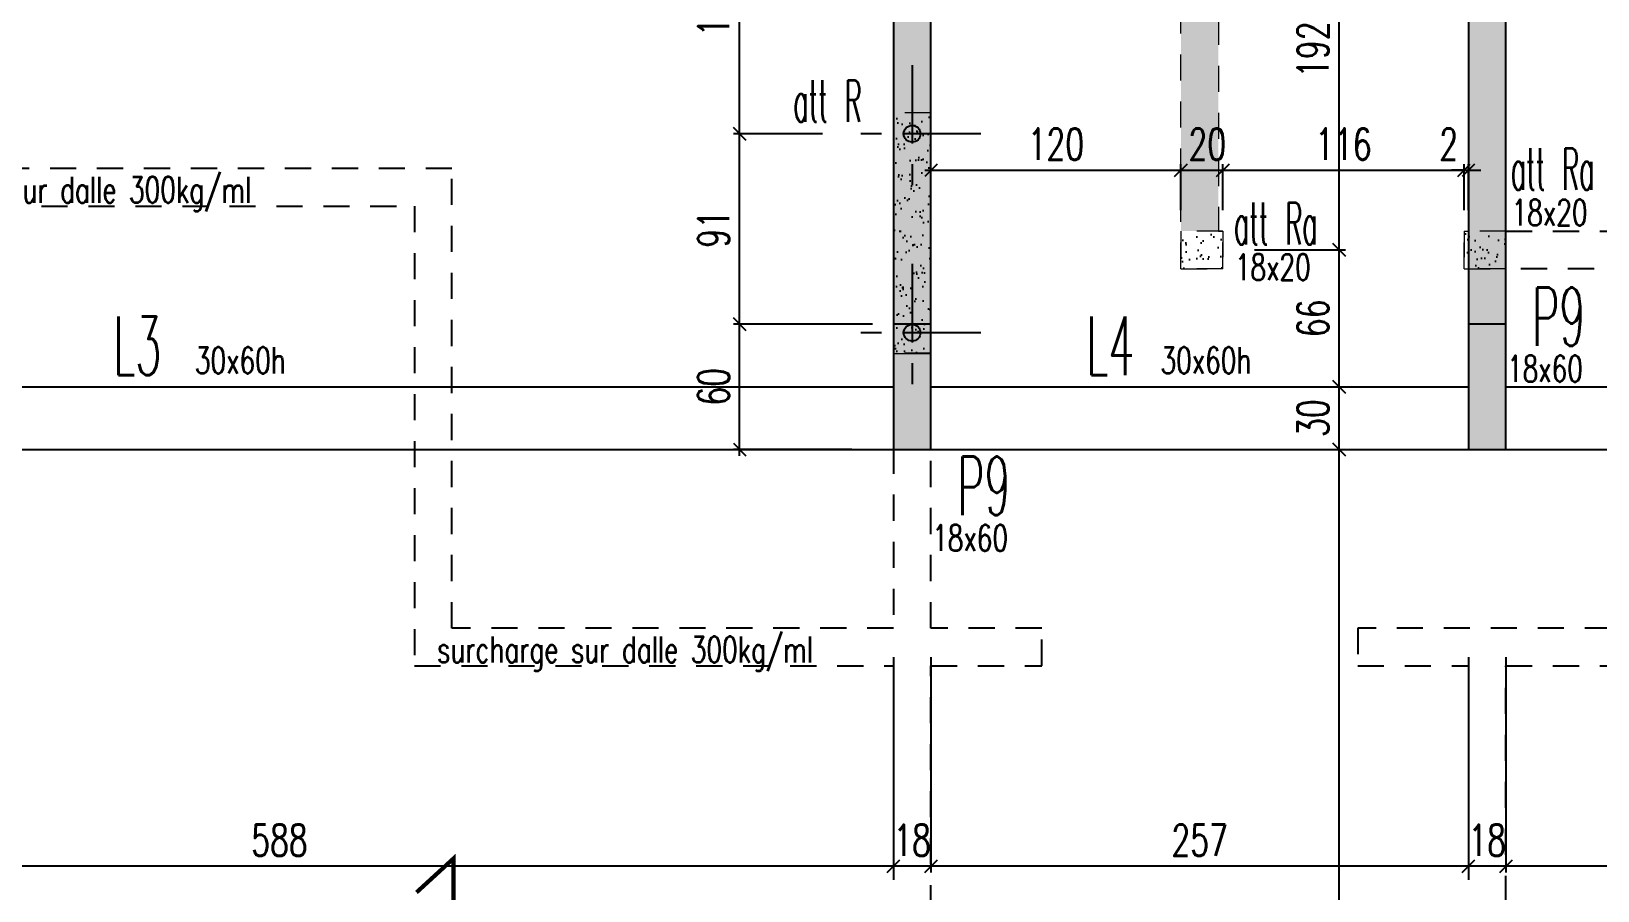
# Model space of a CAD drawing. Extents: x 308 to 437, y -199 to -146.
# Drawn here: x 354.99 to 362.49, y -170.46 to -166.35 of the extents above; entities that cross this region are included whole.
import ezdxf

# ---------------------------------------------------------------- set-up
doc = ezdxf.new("R2010")
doc.units = 0
doc.header["$LTSCALE"] = 0.5
doc.header["$MEASUREMENT"] = 0
for name, pattern in [('AXES2', [1.125, 0.75, -0.125, 0.125, -0.125]), ('CACHE', [0.375, 0.25, -0.125]), ('DISCONTINU2', [0.375, 0.25, -0.125])]:
    doc.linetypes.add(name, pattern=pattern)
doc.layers.get('DEFPOINTS').update_dxf_attribs({"linetype": 'CONTINUOUS'})
for name, color, linetype in [('AXES', 6, 'AXES2'), ('COTATION', 7, 'CONTINUOUS'), ('MURS', 3, 'CONTINUOUS'), ('PLANCHER', 7, 'CONTINUOUS'), ('POCHAGE', 254, 'CONTINUOUS'), ('POTEAUX', 1, 'CONTINUOUS'), ('POUTRES', 2, 'CONTINUOUS'), ('RAID', 1, 'CONTINUOUS'), ('RDC', 7, 'DISCONTINU2'), ('REPERAGE', 4, 'CONTINUOUS'), ('REPERE-POT', 4, 'CONTINUOUS'), ('REPERE-POUT', 4, 'CONTINUOUS'), ('REPERE-RAID', 4, 'CONTINUOUS'), ('TPFI cloisonsSAAD', 4, 'CONTINUOUS')]:
    doc.layers.add(name, color=color, linetype=linetype)
doc.styles.add('ROMANS8', font='romans.shx', dxfattribs={"width": 0.7})
doc.styles.get("Standard").update_dxf_attribs({"font": 'txt.shx'})
doc.dimstyles.new('COT50 cm', dxfattribs={"dimtxt": 0.15, "dimasz": 0.06, "dimexe": 0.03, "dimexo": 0.1, "dimgap": 0.05, "dimtad": 1, "dimdec": 0, "dimlfac": 100, "dimzin": 0, "dimdsep": 46, "dimtxsty": 'ROMANS8', "dimblk1": 'OBLIQUE', "dimblk2": 'OBLIQUE', "dimsah": 1, "dimcen": 0.03, "dimdle": 0.03, "dimclrt": 1, "dimadec": 0, "dimazin": 0, "dimtfac": 1, "dimtdec": 0, "dimtmove": 0, "dimatfit": 3, "dimfxl": 0, "dimtolj": 1, "dimtzin": 0, "dimlwd": -1, "dimlwe": -1, "dimarcsym": 0})
pattern_1 = [(37.5, (-167.69736, -4e-07), (-0.004409535, 0.134877664), [0, -0.1064, 0, -0.119, 0, -0.11375]), (7.5, (-167.69736, -4e-07), (0.12388437, 0.197550225), [0, -0.0574, 0, -0.0959, 0, -0.03675]), (327.5, (-167.78346, -4e-07), (0.21798993, 0.000396134), [0, -0.035, 0, -0.126, 0, -0.1645]), (317.5, (-167.78346, -4e-07), (0.21042886, 0.06143729), [0, -0.0175, 0, -0.0826, 0, -0.0945])]
pattern_2 = [(37.5, (-513.79323, 160.44126), (-0.004409535, 0.134877664), [0, -0.1064, 0, -0.119, 0, -0.11375]), (7.5, (-513.79323, 160.44126), (0.12388437, 0.197550225), [0, -0.0574, 0, -0.0959, 0, -0.03675]), (327.5, (-513.87933, 160.44126), (0.21798993, 0.000396134), [0, -0.035, 0, -0.126, 0, -0.1645]), (317.5, (-513.87933, 160.44126), (0.21042886, 0.06143729), [0, -0.0175, 0, -0.0826, 0, -0.0945])]

# ---------------------------------------------------------------- blocks, each defined once
blk = doc.blocks.new('_Oblique')
at = {"layer": 'COTATION', "color": 0, "lineweight": -2}
blk.add_line((-0.5, -0.5), (0.5, 0.5), dxfattribs=at)
blk = doc.blocks.new('*D1054')
at = {"layer": 'COTATION', "color": 0, "transparency": 16777216}
for p, q in [((358.3798, -168.3813), (358.3798, -167.7214)), ((359.0158, -167.7514), (358.3498, -167.7514)), ((358.9173, -168.3513), (358.3498, -168.3513))]:
    blk.add_line(p, q, dxfattribs=at)
at = {"layer": 'DEFPOINTS', "color": 0, "transparency": 16777216}
for p in [(358.3798, -167.7514), (359.1158, -167.7514), (359.0173, -168.3513)]:
    blk.add_point(p, dxfattribs=at)
at = {"layer": 'COTATION', "color": 0, "transparency": 16777216, "xscale": 0.06, "yscale": 0.06, "zscale": 0.06}
for p, rotation in [((358.3798, -167.7514), 90), ((358.3798, -168.3513), 270)]:
    blk.add_blockref('_Oblique', p, dxfattribs=dict(at, rotation=rotation))
at = {"layer": 'COTATION', "color": 1, "transparency": 16777216, "insert": (358.2548, -168.0513), "char_height": 0.15, "attachment_point": 5, "rotation": 90, "style": 'ROMANS8'}
blk.add_mtext('\\A1;60', dxfattribs=at)
blk = doc.blocks.new('*D1055')
at = {"layer": 'COTATION', "color": 0, "transparency": 16777216}
for p, q in [((358.3798, -167.7814), (358.3798, -166.8105)), ((358.7767, -166.8405), (358.3498, -166.8405)), ((359.0158, -167.7514), (358.3498, -167.7514))]:
    blk.add_line(p, q, dxfattribs=at)
at = {"layer": 'DEFPOINTS', "color": 0, "transparency": 16777216}
for p in [(358.3798, -166.8405), (358.8767, -166.8405), (359.1158, -167.7514)]:
    blk.add_point(p, dxfattribs=at)
at = {"layer": 'COTATION', "color": 0, "transparency": 16777216, "xscale": 0.06, "yscale": 0.06, "zscale": 0.06}
for p, rotation in [((358.3798, -166.8405), 90), ((358.3798, -167.7514), 270)]:
    blk.add_blockref('_Oblique', p, dxfattribs=dict(at, rotation=rotation))
at = {"layer": 'COTATION', "color": 1, "transparency": 16777216, "insert": (358.2548, -167.2959), "char_height": 0.15, "attachment_point": 5, "rotation": 90, "style": 'ROMANS8'}
blk.add_mtext('\\A1;91', dxfattribs=at)
blk = doc.blocks.new('*D1056')
at = {"layer": 'COTATION', "color": 0, "transparency": 16777216}
for p, q in [((358.3798, -166.8705), (358.3798, -165.6105)), ((358.7767, -165.6405), (358.3498, -165.6405)), ((358.7767, -166.8405), (358.3498, -166.8405))]:
    blk.add_line(p, q, dxfattribs=at)
at = {"layer": 'DEFPOINTS', "color": 0, "transparency": 16777216}
for p in [(358.3798, -165.6405), (358.8767, -165.6405), (358.8767, -166.8405)]:
    blk.add_point(p, dxfattribs=at)
at = {"layer": 'COTATION', "color": 0, "transparency": 16777216, "xscale": 0.06, "yscale": 0.06, "zscale": 0.06}
for p, rotation in [((358.3798, -165.6405), 90), ((358.3798, -166.8405), 270)]:
    blk.add_blockref('_Oblique', p, dxfattribs=dict(at, rotation=rotation))
at = {"layer": 'COTATION', "color": 1, "transparency": 16777216, "insert": (358.2548, -166.2405), "char_height": 0.15, "attachment_point": 5, "rotation": 90, "style": 'ROMANS8'}
blk.add_mtext('\\A1;120', dxfattribs=at)
blk = doc.blocks.new('*D1063')
at = {"layer": 'COTATION', "color": 0, "transparency": 16777216}
for p, q in [((361.2505, -173.5163), (361.2505, -168.3213)), ((360.9882, -168.3513), (361.2805, -168.3513)), ((360.8078, -173.4863), (361.2805, -173.4863))]:
    blk.add_line(p, q, dxfattribs=at)
at = {"layer": 'DEFPOINTS', "color": 0, "transparency": 16777216}
for p in [(360.8882, -168.3513), (361.2505, -168.3513), (360.7078, -173.4863)]:
    blk.add_point(p, dxfattribs=at)
at = {"layer": 'COTATION', "color": 0, "transparency": 16777216, "xscale": 0.06, "yscale": 0.06, "zscale": 0.06}
for p, rotation in [((361.2505, -168.3513), 90), ((361.2505, -173.4863), 270)]:
    blk.add_blockref('_Oblique', p, dxfattribs=dict(at, rotation=rotation))
at = {"layer": 'COTATION', "color": 1, "transparency": 16777216, "insert": (361.1255, -170.9188), "char_height": 0.15, "attachment_point": 5, "rotation": 90, "style": 'ROMANS8'}
blk.add_mtext('\\A1;513', dxfattribs=at)
blk = doc.blocks.new('*D1064')
at = {"layer": 'COTATION', "color": 0, "transparency": 16777216}
for p, q in [((361.2505, -168.3813), (361.2505, -168.0213)), ((360.9882, -168.0513), (361.2805, -168.0513)), ((360.9882, -168.3513), (361.2805, -168.3513))]:
    blk.add_line(p, q, dxfattribs=at)
at = {"layer": 'DEFPOINTS', "color": 0, "transparency": 16777216}
for p in [(360.8882, -168.0513), (361.2505, -168.0513), (360.8882, -168.3513)]:
    blk.add_point(p, dxfattribs=at)
at = {"layer": 'COTATION', "color": 0, "transparency": 16777216, "xscale": 0.06, "yscale": 0.06, "zscale": 0.06}
for p, rotation in [((361.2505, -168.0513), 90), ((361.2505, -168.3513), 270)]:
    blk.add_blockref('_Oblique', p, dxfattribs=dict(at, rotation=rotation))
at = {"layer": 'COTATION', "color": 1, "transparency": 16777216, "insert": (361.1255, -168.2013), "char_height": 0.15, "attachment_point": 5, "rotation": 90, "style": 'ROMANS8'}
blk.add_mtext('\\A1;30', dxfattribs=at)
blk = doc.blocks.new('*D1065')
at = {"layer": 'COTATION', "color": 0, "transparency": 16777216}
for p, q in [((360.846, -167.3963), (361.2805, -167.3963)), ((361.2505, -168.0813), (361.2505, -167.3663)), ((360.9882, -168.0513), (361.2805, -168.0513))]:
    blk.add_line(p, q, dxfattribs=at)
at = {"layer": 'DEFPOINTS', "color": 0, "transparency": 16777216}
for p in [(360.746, -167.3963), (361.2505, -167.3963), (360.8882, -168.0513)]:
    blk.add_point(p, dxfattribs=at)
at = {"layer": 'COTATION', "color": 0, "transparency": 16777216, "xscale": 0.06, "yscale": 0.06, "zscale": 0.06}
for p, rotation in [((361.2505, -167.3963), 90), ((361.2505, -168.0513), 270)]:
    blk.add_blockref('_Oblique', p, dxfattribs=dict(at, rotation=rotation))
at = {"layer": 'COTATION', "color": 1, "transparency": 16777216, "insert": (361.1255, -167.7238), "char_height": 0.15, "attachment_point": 5, "rotation": 90, "style": 'ROMANS8'}
blk.add_mtext('\\A1;66', dxfattribs=at)
blk = doc.blocks.new('*D1066')
at = {"layer": 'COTATION', "color": 0, "transparency": 16777216}
for p, q in [((361.2505, -167.4263), (361.2505, -165.4505)), ((360.9757, -165.4805), (361.2805, -165.4805)), ((360.846, -167.3963), (361.2805, -167.3963))]:
    blk.add_line(p, q, dxfattribs=at)
at = {"layer": 'DEFPOINTS', "color": 0, "transparency": 16777216}
for p in [(360.8757, -165.4805), (361.2505, -165.4805), (360.746, -167.3963)]:
    blk.add_point(p, dxfattribs=at)
at = {"layer": 'COTATION', "color": 0, "transparency": 16777216, "xscale": 0.06, "yscale": 0.06, "zscale": 0.06}
for p, rotation in [((361.2505, -165.4805), 90), ((361.2505, -167.3963), 270)]:
    blk.add_blockref('_Oblique', p, dxfattribs=dict(at, rotation=rotation))
at = {"layer": 'COTATION', "color": 1, "transparency": 16777216, "insert": (361.1255, -166.4384), "char_height": 0.15, "attachment_point": 5, "rotation": 90, "style": 'ROMANS8'}
blk.add_mtext('\\A1;192', dxfattribs=at)
blk = doc.blocks.new('*D1357')
at = {"layer": 'COTATION', "color": 0, "transparency": 16777216}
for p, q in [((362.0496, -169.346), (362.0496, -170.376)), ((367.9522, -169.8896), (367.9522, -170.376)), ((367.9822, -170.346), (362.0196, -170.346))]:
    blk.add_line(p, q, dxfattribs=at)
at = {"layer": 'DEFPOINTS', "color": 0, "transparency": 16777216}
for p in [(362.0496, -168.3513), (367.9522, -169.7896), (362.0496, -170.346)]:
    blk.add_point(p, dxfattribs=at)
at = {"layer": 'COTATION', "color": 0, "transparency": 16777216, "xscale": 0.06, "yscale": 0.06, "zscale": 0.06, "rotation": 180}
blk.add_blockref('_Oblique', (362.0496, -170.346), dxfattribs=at)
at = {"layer": 'COTATION', "color": 0, "transparency": 16777216, "xscale": 0.06, "yscale": 0.06, "zscale": 0.06}
blk.add_blockref('_Oblique', (367.9522, -170.346), dxfattribs=at)
at = {"layer": 'COTATION', "color": 1, "transparency": 16777216, "insert": (365.0009, -170.221), "char_height": 0.15, "attachment_point": 5, "style": 'ROMANS8'}
blk.add_mtext('\\A1;590', dxfattribs=at)
blk = doc.blocks.new('*D1358')
at = {"layer": 'COTATION', "color": 0, "transparency": 16777216}
for p, q in [((361.8697, -169.346), (361.8697, -170.376)), ((362.0496, -169.346), (362.0496, -170.376)), ((362.0796, -170.346), (361.8397, -170.346))]:
    blk.add_line(p, q, dxfattribs=at)
at = {"layer": 'DEFPOINTS', "color": 0, "transparency": 16777216}
for p in [(361.8697, -168.3513), (362.0496, -168.3513), (361.8697, -170.346)]:
    blk.add_point(p, dxfattribs=at)
at = {"layer": 'COTATION', "color": 0, "transparency": 16777216, "xscale": 0.06, "yscale": 0.06, "zscale": 0.06, "rotation": 180}
blk.add_blockref('_Oblique', (361.8697, -170.346), dxfattribs=at)
at = {"layer": 'COTATION', "color": 0, "transparency": 16777216, "xscale": 0.06, "yscale": 0.06, "zscale": 0.06}
blk.add_blockref('_Oblique', (362.0496, -170.346), dxfattribs=at)
at = {"layer": 'COTATION', "color": 1, "transparency": 16777216, "insert": (361.9597, -170.221), "char_height": 0.15, "attachment_point": 5, "style": 'ROMANS8'}
blk.add_mtext('\\A1;18', dxfattribs=at)
blk = doc.blocks.new('*D1359')
at = {"layer": 'COTATION', "color": 0, "transparency": 16777216}
for p, q in [((359.2959, -169.346), (359.2959, -170.376)), ((361.8697, -169.346), (361.8697, -170.376)), ((361.8997, -170.346), (359.2659, -170.346))]:
    blk.add_line(p, q, dxfattribs=at)
at = {"layer": 'DEFPOINTS', "color": 0, "transparency": 16777216}
for p in [(359.2959, -168.3513), (361.8697, -168.3513), (359.2959, -170.346)]:
    blk.add_point(p, dxfattribs=at)
at = {"layer": 'COTATION', "color": 0, "transparency": 16777216, "xscale": 0.06, "yscale": 0.06, "zscale": 0.06, "rotation": 180}
blk.add_blockref('_Oblique', (359.2959, -170.346), dxfattribs=at)
at = {"layer": 'COTATION', "color": 0, "transparency": 16777216, "xscale": 0.06, "yscale": 0.06, "zscale": 0.06}
blk.add_blockref('_Oblique', (361.8697, -170.346), dxfattribs=at)
at = {"layer": 'COTATION', "color": 1, "transparency": 16777216, "insert": (360.5828, -170.221), "char_height": 0.15, "attachment_point": 5, "style": 'ROMANS8'}
blk.add_mtext('\\A1;257', dxfattribs=at)
blk = doc.blocks.new('*D1360')
at = {"layer": 'COTATION', "color": 0, "transparency": 16777216}
for p, q in [((359.1159, -169.346), (359.1159, -170.376)), ((359.2959, -169.346), (359.2959, -170.376)), ((359.3259, -170.346), (359.0859, -170.346))]:
    blk.add_line(p, q, dxfattribs=at)
at = {"layer": 'DEFPOINTS', "color": 0, "transparency": 16777216}
for p in [(359.1159, -168.3513), (359.2959, -168.3513), (359.1159, -170.346)]:
    blk.add_point(p, dxfattribs=at)
at = {"layer": 'COTATION', "color": 0, "transparency": 16777216, "xscale": 0.06, "yscale": 0.06, "zscale": 0.06, "rotation": 180}
blk.add_blockref('_Oblique', (359.1159, -170.346), dxfattribs=at)
at = {"layer": 'COTATION', "color": 0, "transparency": 16777216, "xscale": 0.06, "yscale": 0.06, "zscale": 0.06}
blk.add_blockref('_Oblique', (359.2959, -170.346), dxfattribs=at)
at = {"layer": 'COTATION', "color": 1, "transparency": 16777216, "insert": (359.2059, -170.221), "char_height": 0.15, "attachment_point": 5, "style": 'ROMANS8'}
blk.add_mtext('\\A1;18', dxfattribs=at)
blk = doc.blocks.new('*D1361')
at = {"layer": 'COTATION', "color": 0, "transparency": 16777216}
for p, q in [((353.236, -169.346), (353.236, -170.376)), ((359.1159, -169.346), (359.1159, -170.376)), ((359.1459, -170.346), (353.206, -170.346))]:
    blk.add_line(p, q, dxfattribs=at)
at = {"layer": 'DEFPOINTS', "color": 0, "transparency": 16777216}
for p in [(359.1159, -168.3513), (353.236, -168.9979), (353.236, -170.346)]:
    blk.add_point(p, dxfattribs=at)
at = {"layer": 'COTATION', "color": 0, "transparency": 16777216, "xscale": 0.06, "yscale": 0.06, "zscale": 0.06, "rotation": 180}
blk.add_blockref('_Oblique', (353.236, -170.346), dxfattribs=at)
at = {"layer": 'COTATION', "color": 0, "transparency": 16777216, "xscale": 0.06, "yscale": 0.06, "zscale": 0.06}
blk.add_blockref('_Oblique', (359.1159, -170.346), dxfattribs=at)
at = {"layer": 'COTATION', "color": 1, "transparency": 16777216, "insert": (356.1759, -170.221), "char_height": 0.15, "attachment_point": 5, "style": 'ROMANS8'}
blk.add_mtext('\\A1;588', dxfattribs=at)
blk = doc.blocks.new('*D1362')
at = {"layer": 'COTATION', "color": 0, "transparency": 16777216}
for p, q in [((359.2659, -167.0154), (360.5228, -167.0154)), ((359.2959, -167.0154), (359.2959, -166.9854)), ((360.4928, -167.2063), (360.4928, -166.9854))]:
    blk.add_line(p, q, dxfattribs=at)
at = {"layer": 'DEFPOINTS', "color": 0, "transparency": 16777216}
for p in [(360.4928, -167.0154), (359.2959, -167.1038), (360.4928, -167.3063)]:
    blk.add_point(p, dxfattribs=at)
at = {"layer": 'COTATION', "color": 0, "transparency": 16777216, "xscale": 0.06, "yscale": 0.06, "zscale": 0.06, "rotation": 180}
blk.add_blockref('_Oblique', (359.2959, -167.0154), dxfattribs=at)
at = {"layer": 'COTATION', "color": 0, "transparency": 16777216, "xscale": 0.06, "yscale": 0.06, "zscale": 0.06}
blk.add_blockref('_Oblique', (360.4928, -167.0154), dxfattribs=at)
at = {"layer": 'COTATION', "color": 1, "transparency": 16777216, "insert": (359.8943, -166.8904), "char_height": 0.15, "attachment_point": 5, "style": 'ROMANS8'}
blk.add_mtext('\\A1;120', dxfattribs=at)
blk = doc.blocks.new('*D1363')
at = {"layer": 'COTATION', "color": 0, "transparency": 16777216}
for p, q in [((360.6637, -167.0154), (361.8787, -167.0154)), ((360.6937, -167.2063), (360.6937, -166.9854)), ((361.8487, -167.2063), (361.8487, -166.9854))]:
    blk.add_line(p, q, dxfattribs=at)
at = {"layer": 'DEFPOINTS', "color": 0, "transparency": 16777216}
for p in [(361.8487, -167.0154), (360.6937, -167.3063), (361.8487, -167.3063)]:
    blk.add_point(p, dxfattribs=at)
at = {"layer": 'COTATION', "color": 0, "transparency": 16777216, "xscale": 0.06, "yscale": 0.06, "zscale": 0.06, "rotation": 180}
blk.add_blockref('_Oblique', (360.6937, -167.0154), dxfattribs=at)
at = {"layer": 'COTATION', "color": 0, "transparency": 16777216, "xscale": 0.06, "yscale": 0.06, "zscale": 0.06}
blk.add_blockref('_Oblique', (361.8487, -167.0154), dxfattribs=at)
at = {"layer": 'COTATION', "color": 1, "transparency": 16777216, "insert": (361.2712, -166.8904), "char_height": 0.15, "attachment_point": 5, "style": 'ROMANS8'}
blk.add_mtext('\\A1;116', dxfattribs=at)
blk = doc.blocks.new('*D1364')
at = {"layer": 'COTATION', "color": 0, "transparency": 16777216}
for p, q in [((361.8487, -167.0154), (361.7887, -167.0154)), ((361.8487, -167.2063), (361.8487, -166.9854)), ((361.8487, -167.0154), (361.8697, -167.0154)), ((361.8697, -167.2063), (361.8697, -166.9854)), ((361.8697, -167.0154), (361.9297, -167.0154))]:
    blk.add_line(p, q, dxfattribs=at)
at = {"layer": 'DEFPOINTS', "color": 0, "transparency": 16777216}
for p in [(361.8697, -167.0154), (361.8487, -167.3063), (361.8697, -167.3063)]:
    blk.add_point(p, dxfattribs=at)
at = {"layer": 'COTATION', "color": 0, "transparency": 16777216, "xscale": 0.06, "yscale": 0.06, "zscale": 0.06}
blk.add_blockref('_Oblique', (361.8487, -167.0154), dxfattribs=at)
at = {"layer": 'COTATION', "color": 0, "transparency": 16777216, "xscale": 0.06, "yscale": 0.06, "zscale": 0.06, "rotation": 180}
blk.add_blockref('_Oblique', (361.8697, -167.0154), dxfattribs=at)
at = {"layer": 'COTATION', "color": 1, "transparency": 16777216, "insert": (361.7752, -166.8904), "char_height": 0.15, "attachment_point": 5, "style": 'ROMANS8'}
blk.add_mtext('\\A1;2', dxfattribs=at)
blk = doc.blocks.new('*D1365')
at = {"layer": 'COTATION', "color": 0, "transparency": 16777216}
for p, q in [((360.4628, -167.0154), (360.7237, -167.0154)), ((360.4928, -167.2063), (360.4928, -166.9854)), ((360.6937, -167.2063), (360.6937, -166.9854))]:
    blk.add_line(p, q, dxfattribs=at)
at = {"layer": 'DEFPOINTS', "color": 0, "transparency": 16777216}
for p in [(360.6937, -167.0154), (360.4928, -167.3063), (360.6937, -167.3063)]:
    blk.add_point(p, dxfattribs=at)
at = {"layer": 'COTATION', "color": 0, "transparency": 16777216, "xscale": 0.06, "yscale": 0.06, "zscale": 0.06, "rotation": 180}
blk.add_blockref('_Oblique', (360.4928, -167.0154), dxfattribs=at)
at = {"layer": 'COTATION', "color": 0, "transparency": 16777216, "xscale": 0.06, "yscale": 0.06, "zscale": 0.06}
blk.add_blockref('_Oblique', (360.6937, -167.0154), dxfattribs=at)
at = {"layer": 'COTATION', "color": 1, "transparency": 16777216, "insert": (360.6194, -166.8904), "char_height": 0.15, "attachment_point": 5, "style": 'ROMANS8'}
blk.add_mtext('\\A1;20', dxfattribs=at)
blk = doc.blocks.new('A$C6B096A38')
at = {"layer": 'POCHAGE'}
h = blk.add_hatch(dxfattribs=at)
h.set_pattern_fill('AR-SAND', color=0, scale=0.07)
h.set_pattern_definition(pattern_2)
h.paths.add_polyline_path([(28.9369, -2.21), (15.7638, -2.21), (9.42, -2.21), (9.42, -2.39), (13.0197, -2.39), (13.0197, -5.2993), (13.1997, -5.2993), (13.1997, -5.1293), (14.397, -5.1293), (14.397, -6.865), (14.577, -6.865), (14.577, -4.9493), (13.1997, -4.9493), (13.1997, -2.39), (15.7735, -2.39), (15.7735, -6.865), (15.9535, -6.865), (15.9535, -2.39), (21.857, -2.39), (21.857, -7.07), (22.0369, -7.07), (22.0375, -2.4101), (23.6379, -2.4101), (23.6373, -4.3102), (23.818, -4.3102), (23.818, -2.39), (25.7556, -2.3901), (25.7556, -4.8004), (25.9357, -4.8004), (25.9357, -2.41), (28.7769, -2.41), (28.7769, -8.975), (28.9369, -8.975)])
h = blk.add_hatch(dxfattribs=at)
h.set_pattern_fill('AR-SAND', color=0, scale=0.07)
h.set_pattern_definition(pattern_2)
h.paths.add_polyline_path([(13.1997, -6.2993), (13.0197, -6.2993), (13.0197, -7.4514), (13.1997, -7.4514)])
h = blk.add_hatch(dxfattribs=at)
h.set_pattern_fill('AR-SAND', color=0, scale=0.07)
h.set_pattern_definition([(37.5, (-484.85621, 158.23126), (-0.004409535, 0.134877664), [0, -0.1064, 0, -0.119, 0, -0.11375]), (7.5, (-484.85621, 158.23126), (0.12388437, 0.197550225), [0, -0.0574, 0, -0.0959, 0, -0.03675]), (327.5, (-484.94231, 158.23126), (0.21798993, 0.000396134), [0, -0.035, 0, -0.126, 0, -0.1645]), (317.5, (-484.94231, 158.23126), (0.21042886, 0.06143729), [0, -0.0175, 0, -0.0826, 0, -0.0945])])
h.paths.add_polyline_path([(14.5978, -6.865), (14.397, -6.865), (14.397, -7.045), (14.5978, -7.045)])
h = blk.add_hatch(dxfattribs=at)
h.set_pattern_fill('AR-SAND', color=0, scale=0.07)
h.set_pattern_definition(pattern_2)
h.paths.add_polyline_path([(14.5978, -6.865), (14.577, -6.865), (14.3971, -6.865), (14.3971, -7.045), (14.5978, -7.045)])
h = blk.add_hatch(dxfattribs=at)
h.set_pattern_fill('AR-SAND', color=0, scale=0.07)
h.set_pattern_definition(pattern_2)
h.paths.add_polyline_path([(15.9535, -6.865), (15.7735, -6.865), (15.7735, -6.865), (15.7528, -6.865), (15.7528, -7.045), (15.9535, -7.045)])
h = blk.add_hatch(dxfattribs=at)
h.set_pattern_fill('AR-SAND', color=0, scale=0.07)
h.set_pattern_definition([(37.5, (-484.86064, 158.23126), (-0.004409535, 0.134877664), [0, -0.1064, 0, -0.119, 0, -0.11375]), (7.5, (-484.86064, 158.23126), (0.12388437, 0.197550225), [0, -0.0574, 0, -0.0959, 0, -0.03675]), (327.5, (-484.94674, 158.23126), (0.21798993, 0.000396134), [0, -0.035, 0, -0.126, 0, -0.1645]), (317.5, (-484.94674, 158.23126), (0.21042886, 0.06143729), [0, -0.0175, 0, -0.0826, 0, -0.0945])])
h.paths.add_polyline_path([(15.7528, -7.045), (15.9535, -7.045), (15.9535, -6.865), (15.7528, -6.865)])
at = {"layer": 'AXES', "color": 1}
for p, q in [((13.1097, -6.0704), (13.1097, -6.7281)), ((13.4386, -6.3993), (12.7809, -6.3993)), ((13.1097, -7.0225), (13.1097, -7.6802)), ((13.4386, -7.3514), (12.7809, -7.3514))]:
    blk.add_line(p, q, dxfattribs=at)
at = {"layer": 'RAID'}
for centre in [(13.1097, -6.3993), (13.1097, -7.3514)]:
    blk.add_circle(centre, 0.04, dxfattribs=at)
at = {"layer": 'RDC', "linetype": 'CACHE', "lineweight": 15}
blk.add_lwpolyline([(21.857, -2.39), (15.9535, -2.39), (15.9535, -7.045), (15.7528, -7.045), (15.7528, -6.865), (15.7735, -6.865), (15.7735, -2.39), (13.1997, -2.39), (13.1997, -4.9493), (14.577, -4.9493), (14.577, -6.865), (14.5978, -6.865), (14.5978, -7.045), (14.397, -7.045), (14.397, -5.1293), (13.1997, -5.1293), (13.1997, -5.2993), (13.0197, -5.2993), (13.0197, -2.39), (9.42, -2.39), (9.42, -2.21), (15.7638, -2.21), (28.9369, -2.21)], dxfattribs=at)
blk.add_lwpolyline([(13.1997, -6.2993), (13.0197, -6.2993), (13.0197, -7.4514), (13.1997, -7.4514)], close=True, dxfattribs=at)
at = {"layer": 'RDC', "color": 1, "linetype": 'CACHE', "lineweight": 15}
for points in [[(14.397, -6.865), (14.397, -7.045), (14.5978, -7.045), (14.5978, -6.865)], [(15.7528, -6.865), (15.7528, -7.045), (15.9535, -7.045), (15.9535, -6.865)]]:
    blk.add_lwpolyline(points, close=True, dxfattribs=at)

msp = doc.modelspace()

# ---------------------------------------------------------------- hatches: boundary and pattern name
at = {"layer": 'POCHAGE'}
for points in [[(359.2959, -168.3513), (359.2959, -162.8513), (359.1159, -162.8513), (359.1159, -168.3513)], [(361.8697, -168.3513), (362.0496, -168.3513), (362.0497, -162.8513), (361.8697, -162.8513)]]:
    msp.add_hatch(color=256, dxfattribs=at).paths.add_polyline_path(points)
h = msp.add_hatch(dxfattribs=at)
h.set_pattern_fill('AR-SAND', color=0, scale=0.07)
h.set_pattern_definition(pattern_1)
h.paths.add_polyline_path([(359.1156, -167.8926), (359.2956, -167.8926), (359.2956, -166.7405), (359.1156, -166.7405)])
h = msp.add_hatch(dxfattribs=at)
h.set_pattern_fill('AR-SAND', color=0, scale=0.07)
h.set_pattern_definition(pattern_1)
h.paths.add_polyline_path([(359.1156, -167.8926), (359.2956, -167.8926), (359.2956, -166.7405), (359.1156, -166.7405)])
h = msp.add_hatch(dxfattribs=at)
h.set_pattern_fill('AR-SAND', color=0, scale=0.07)
h.set_pattern_definition(pattern_1)
h.paths.add_polyline_path([(359.1156, -167.8926), (359.2956, -167.8926), (359.2956, -166.7405), (359.1156, -166.7405)])
h = msp.add_hatch(dxfattribs=at)
h.set_pattern_fill('AR-SAND', color=0, scale=0.07)
h.set_pattern_definition(pattern_1)
h.paths.add_polyline_path([(359.1156, -167.8926), (359.2956, -167.8926), (359.2956, -166.7405), (359.1156, -166.7405)])
h = msp.add_hatch(dxfattribs=at)
h.set_pattern_fill('AR-SAND', color=0, scale=0.07)
h.set_pattern_definition(pattern_1)
h.paths.add_polyline_path([(359.1156, -167.8926), (359.2956, -167.8926), (359.2956, -166.7405), (359.1156, -166.7405)])
h = msp.add_hatch(dxfattribs=at)
h.set_pattern_fill('AR-SAND', color=0, scale=0.07)
h.set_pattern_definition(pattern_1)
h.paths.add_polyline_path([(359.1156, -167.8926), (359.2956, -167.8926), (359.2956, -166.7405), (359.1156, -166.7405)])
h = msp.add_hatch(dxfattribs=at)
h.set_pattern_fill('AR-SAND', color=0, scale=0.07)
h.set_pattern_definition(pattern_1)
h.paths.add_polyline_path([(359.1156, -167.8926), (359.2956, -167.8926), (359.2956, -166.7405), (359.1156, -166.7405)])
h = msp.add_hatch(dxfattribs=at)
h.set_pattern_fill('AR-SAND', color=0, scale=0.07)
h.set_pattern_definition(pattern_1)
h.paths.add_polyline_path([(359.1156, -167.8926), (359.2956, -167.8926), (359.2956, -166.7405), (359.1156, -166.7405)])
h = msp.add_hatch(dxfattribs=at)
h.set_pattern_fill('AR-SAND', color=0, scale=0.07)
h.set_pattern_definition(pattern_1)
h.paths.add_polyline_path([(359.1156, -167.8926), (359.2956, -167.8926), (359.2956, -166.7405), (359.1156, -166.7405)])
h = msp.add_hatch(dxfattribs=at)
h.set_pattern_fill('AR-SAND', color=0, scale=0.07)
h.set_pattern_definition(pattern_1)
h.paths.add_polyline_path([(359.1156, -167.8926), (359.2956, -167.8926), (359.2956, -166.7405), (359.1156, -166.7405)])
h = msp.add_hatch(dxfattribs=at)
h.set_pattern_fill('AR-SAND', color=0, scale=0.07)
h.set_pattern_definition(pattern_1)
h.paths.add_polyline_path([(359.1156, -167.8926), (359.2956, -167.8926), (359.2956, -166.7405), (359.1156, -166.7405)])
h = msp.add_hatch(dxfattribs=at)
h.set_pattern_fill('AR-SAND', color=0, scale=0.07)
h.set_pattern_definition(pattern_1)
h.paths.add_polyline_path([(359.1156, -167.8926), (359.2956, -167.8926), (359.2956, -166.7405), (359.1156, -166.7405)])
h = msp.add_hatch(dxfattribs=at)
h.set_pattern_fill('AR-SAND', color=0, scale=0.07)
h.set_pattern_definition(pattern_1)
h.paths.add_polyline_path([(359.1156, -167.8926), (359.2956, -167.8926), (359.2956, -166.7405), (359.1156, -166.7405)])
h = msp.add_hatch(dxfattribs=at)
h.set_pattern_fill('AR-SAND', color=0, scale=0.07)
h.set_pattern_definition(pattern_1)
h.paths.add_polyline_path([(359.1156, -167.8926), (359.2956, -167.8926), (359.2956, -166.7405), (359.1156, -166.7405)])
h = msp.add_hatch(dxfattribs=at)
h.set_pattern_fill('AR-SAND', color=0, scale=0.07)
h.set_pattern_definition(pattern_1)
h.paths.add_polyline_path([(359.1156, -167.8926), (359.2956, -167.8926), (359.2956, -166.7405), (359.1156, -166.7405)])
h = msp.add_hatch(dxfattribs=at)
h.set_pattern_fill('AR-SAND', color=0, scale=0.07)
h.set_pattern_definition(pattern_1)
h.paths.add_polyline_path([(359.1156, -167.8926), (359.2956, -167.8926), (359.2956, -166.7405), (359.1156, -166.7405)])
h = msp.add_hatch(dxfattribs=at)
h.set_pattern_fill('AR-SAND', color=0, scale=0.07)
h.set_pattern_definition(pattern_1)
h.paths.add_polyline_path([(359.1156, -167.8926), (359.2956, -167.8926), (359.2956, -166.7405), (359.1156, -166.7405)])
h = msp.add_hatch(dxfattribs=at)
h.set_pattern_fill('AR-SAND', color=0, scale=0.07)
h.set_pattern_definition(pattern_1)
h.paths.add_polyline_path([(359.1156, -167.8926), (359.2956, -167.8926), (359.2956, -166.7405), (359.1156, -166.7405)])
h = msp.add_hatch(dxfattribs=at)
h.set_pattern_fill('AR-SAND', color=0, scale=0.07)
h.set_pattern_definition(pattern_1)
h.paths.add_polyline_path([(359.1156, -167.8926), (359.2956, -167.8926), (359.2956, -166.7405), (359.1156, -166.7405)])
h = msp.add_hatch(dxfattribs=at)
h.set_pattern_fill('AR-SAND', color=0, scale=0.07)
h.set_pattern_definition(pattern_1)
h.paths.add_polyline_path([(359.1156, -167.8926), (359.2956, -167.8926), (359.2956, -166.7405), (359.1156, -166.7405)])
h = msp.add_hatch(dxfattribs=at)
h.set_pattern_fill('AR-SAND', color=0, scale=0.07)
h.set_pattern_definition(pattern_1)
h.paths.add_polyline_path([(359.1156, -167.8926), (359.2956, -167.8926), (359.2956, -166.7405), (359.1156, -166.7405)])
h = msp.add_hatch(dxfattribs=at)
h.set_pattern_fill('AR-SAND', color=0, scale=0.07)
h.set_pattern_definition(pattern_1)
h.paths.add_polyline_path([(359.1156, -167.8926), (359.2956, -167.8926), (359.2956, -166.7405), (359.1156, -166.7405)])
h = msp.add_hatch(dxfattribs=at)
h.set_pattern_fill('AR-SAND', color=0, scale=0.07)
h.set_pattern_definition(pattern_1)
h.paths.add_polyline_path([(359.1156, -167.8926), (359.2956, -167.8926), (359.2956, -166.7405), (359.1156, -166.7405)])
h = msp.add_hatch(dxfattribs=at)
h.set_pattern_fill('AR-SAND', color=0, scale=0.07)
h.set_pattern_definition(pattern_1)
h.paths.add_polyline_path([(359.1156, -167.8926), (359.2956, -167.8926), (359.2956, -166.7405), (359.1156, -166.7405)])
h = msp.add_hatch(dxfattribs=at)
h.set_pattern_fill('AR-SAND', color=0, scale=0.07)
h.set_pattern_definition(pattern_1)
h.paths.add_polyline_path([(359.1156, -167.8926), (359.2956, -167.8926), (359.2956, -166.7405), (359.1156, -166.7405)])
h = msp.add_hatch(dxfattribs=at)
h.set_pattern_fill('AR-SAND', color=0, scale=0.07)
h.set_pattern_definition(pattern_1)
h.paths.add_polyline_path([(359.1156, -167.8926), (359.2956, -167.8926), (359.2956, -166.7405), (359.1156, -166.7405)])
h = msp.add_hatch(dxfattribs=at)
h.set_pattern_fill('AR-SAND', color=0, scale=0.07)
h.set_pattern_definition(pattern_1)
h.paths.add_polyline_path([(359.1156, -167.8926), (359.2956, -167.8926), (359.2956, -166.7405), (359.1156, -166.7405)])
h = msp.add_hatch(dxfattribs=at)
h.set_pattern_fill('AR-SAND', color=0, scale=0.07)
h.set_pattern_definition(pattern_1)
h.paths.add_polyline_path([(359.1156, -167.8926), (359.2956, -167.8926), (359.2956, -166.7405), (359.1156, -166.7405)])
h = msp.add_hatch(dxfattribs=at)
h.set_pattern_fill('AR-SAND', color=0, scale=0.07)
h.set_pattern_definition(pattern_1)
h.paths.add_polyline_path([(359.1156, -167.8926), (359.2956, -167.8926), (359.2956, -166.7405), (359.1156, -166.7405)])
at = {"layer": 'POTEAUX'}
h = msp.add_hatch(color=256, dxfattribs=at)
h.dxf.hatch_style = 1
h.paths.add_polyline_path([(359.2959, -167.7513), (359.1158, -167.7514), (359.1159, -168.3513), (359.2959, -168.3513)])
h = msp.add_hatch(color=256, dxfattribs=at)
h.dxf.hatch_style = 1
h.paths.add_polyline_path([(362.0496, -167.7513), (361.8697, -167.7514), (361.8697, -168.3513), (362.0496, -168.3513)])

# ---------------------------------------------------------------- linework, layer by layer
at = {"layer": 'MURS'}
for points in [[(359.1159, -162.8513), (359.1159, -168.3513), (359.2959, -168.3513), (359.2959, -162.8513)], [(361.8697, -162.8513), (361.8697, -168.3513), (362.0496, -168.3513), (362.0497, -162.8513)]]:
    msp.add_lwpolyline(points, dxfattribs=at)
at = {"layer": 'PLANCHER', "color": 1, "const_width": 0.02}
msp.add_lwpolyline([(357.0093, -170.7069), (357.0093, -170.3088), (356.8321, -170.4711)], dxfattribs=at)
at = {"layer": 'POTEAUX'}
for points in [[(359.2959, -167.7513), (359.1158, -167.7514), (359.1159, -168.3513), (359.2959, -168.3513)], [(362.0496, -167.7513), (361.8697, -167.7514), (361.8697, -168.3513), (362.0496, -168.3513)]]:
    msp.add_lwpolyline(points, close=True, dxfattribs=at)
at = {"layer": 'POUTRES'}
for p, q in [((353.2362, -168.0513), (359.1158, -168.0513)), ((359.2959, -168.0513), (361.8697, -168.0513)), ((362.0496, -168.0513), (367.9527, -168.0513)), ((353.2362, -168.3513), (367.9526, -168.3513))]:
    msp.add_line(p, q, dxfattribs=at)
at = {"layer": 'TPFI cloisonsSAAD', "linetype": 'CACHE'}
msp.add_lwpolyline([(353.2361, -167.1863), (356.8221, -167.1863), (356.8221, -169.3863), (359.1159, -169.3863), (359.1159, -173.6663), (362.0496, -173.6663), (362.0496, -169.3863), (367.9522, -169.3863), (367.9522, -169.2063), (361.3399, -169.2063), (361.3399, -169.3863), (361.8697, -169.3863), (361.8697, -173.4863), (359.2959, -173.4863), (359.2959, -169.3863), (359.8261, -169.3863), (359.8261, -169.2063), (359.2959, -169.2063), (359.2959, -167.8926), (359.1159, -167.8926), (359.1159, -169.2063), (357.0021, -169.2063), (357.0021, -167.0063), (353.2361, -167.0063)], dxfattribs=at)
msp.add_lwpolyline([(362.0496, -167.3063), (364.4964, -167.3063), (364.4964, -167.4863), (362.0496, -167.4863)], close=True, dxfattribs=at)

# ---------------------------------------------------------------- block references
at = {"layer": 'RDC'}
msp.add_blockref('A$C6B096A38', (346.0959, -160.4413), dxfattribs=at)

# ---------------------------------------------------------------- texts
at = {"layer": 'REPERAGE', "color": 1, "style": 'ROMANS8', "width": 0.7}
for s, p in [('surcharge sur dalle 300kg/ml', (354.2403, -167.171)), (' 30x60h', (355.7108, -167.9876)), (' 30x60h', (360.3351, -167.9876)), ('surcharge sur dalle 300kg/ml', (356.9305, -169.371))]:
    msp.add_text(s, height=0.125, dxfattribs=at).set_placement(p)
at = {"layer": 'REPERE-POT', "color": 4, "width": 0.519}
for p in [(362.1747, -167.8558), (359.4214, -168.6655)]:
    msp.add_text('P9', height=0.28, dxfattribs=at).set_placement(p)
at = {"layer": 'REPERE-POT', "color": 1, "style": 'ROMANS8', "width": 0.7}
for p in [(362.0545, -168.0273), (359.3013, -168.837)]:
    msp.add_text('18x60', height=0.125, dxfattribs=at).set_placement(p)
at = {"layer": 'REPERE-POUT', "width": 0.519}
for s, p in [('L3', (355.3803, -167.9953)), ('L4', (360.0399, -167.9953))]:
    msp.add_text(s, height=0.28, dxfattribs=at).set_placement(p)
at = {"layer": 'REPERE-RAID', "color": 4, "width": 0.45}
for s, p in [('att R', (358.6364, -166.7842)), ('att Ra', (362.0722, -167.1088)), ('att Ra', (360.7464, -167.3701))]:
    msp.add_text(s, height=0.2, dxfattribs=at).set_placement(p)
at = {"layer": 'REPERE-RAID', "color": 1, "style": 'ROMANS8', "width": 0.7}
for p in [(362.0765, -167.2799), (360.7508, -167.5412)]:
    msp.add_text('18x20', height=0.125, dxfattribs=at).set_placement(p)

# ---------------------------------------------------------------- dimensions: what is measured, and where the dimension line sits
at = {"layer": 'COTATION'}
for base, p1, p2, picture, middle in [((361.2505, -165.4805), (360.746, -167.3963), (360.8757, -165.4805), '*D1066', (361.1255, -166.4384)), ((358.3798, -165.6405), (358.8767, -166.8405), (358.8767, -165.6405), '*D1056', (358.2548, -166.2405)), ((358.3798, -166.8405), (359.1158, -167.7514), (358.8767, -166.8405), '*D1055', (358.2548, -167.2959)), ((361.25046, -167.39626), (360.88816, -168.05131), (360.74599, -167.39626), '*D1065', (361.12546, -167.72379)), ((361.2505, -168.0513), (360.8882, -168.3513), (360.8882, -168.0513), '*D1064', (361.1255, -168.2013)), ((361.25046, -168.35131), (360.70776, -173.48626), (360.88816, -168.35131), '*D1063', (361.12546, -170.91879))]:
    dim = msp.add_linear_dim(base=base, p1=p1, p2=p2, angle=90, dimstyle='COT50 cm', override={"dimtmove": 1}, dxfattribs=at)
    dim.commit()
    dim.dimension.update_dxf_attribs({"geometry": picture, "text_midpoint": middle})
for base, p1, p2, override, picture, middle in [((360.4928, -167.0154), (359.2959, -167.1038), (360.4928, -167.3063), {"dimfxl": 0.3}, '*D1362', (359.8943, -166.8904)), ((361.8486598922, -167.0154254449), (360.6936598922, -167.3062649371), (361.8486598922, -167.3062649835), {"dimtmove": 1, "dimfxl": 0.3}, '*D1363', (361.2711598922, -166.8904254449)), ((353.236, -170.346), (359.1159, -168.3513), (353.236, -168.9979), {"dimtmove": 1}, '*D1361', (356.1759, -170.221)), ((359.2959, -170.346), (361.8697, -168.3513), (359.2959, -168.3513), {"dimtmove": 1}, '*D1359', (360.5828, -170.221)), ((362.0496, -170.346), (367.9522, -169.7896), (362.0496, -168.3513), {"dimtmove": 1}, '*D1357', (365.0009, -170.221))]:
    dim = msp.add_linear_dim(base=base, p1=p1, p2=p2, dimstyle='COT50 cm', override=override, dxfattribs=at)
    dim.commit()
    dim.dimension.update_dxf_attribs({"geometry": picture, "text_midpoint": middle})
for base, p1, p2, override, picture, middle in [((360.6937, -167.0154), (360.4928, -167.3063), (360.6937, -167.3063), {"dimtmove": 1, "dimfxl": 0.3}, '*D1365', (360.6194, -167.0154)), ((361.8697, -167.0154), (361.8487, -167.3063), (361.8697, -167.3063), {"dimtmove": 1, "dimfxl": 0.3}, '*D1364', (361.7752, -167.0154)), ((359.1159, -170.346), (359.2959, -168.3513), (359.1159, -168.3513), {"dimtmove": 1}, '*D1360', (359.2059, -170.346)), ((361.8697, -170.346), (362.0496, -168.3513), (361.8697, -168.3513), {"dimtmove": 1}, '*D1358', (361.9597, -170.346))]:
    dim = msp.add_linear_dim(base=base, p1=p1, p2=p2, dimstyle='COT50 cm', override=override, dxfattribs=at)
    dim.commit()
    dim.dimension.update_dxf_attribs({"geometry": picture, "text_midpoint": middle, "dimtype": 160})
dim = msp.add_linear_dim(base=(358.3798, -167.7514), p1=(359.0173, -168.3513), p2=(359.1158, -167.7514), angle=90, dimstyle='COT50 cm', dxfattribs=at)
dim.commit()
dim.dimension.update_dxf_attribs({"geometry": '*D1054', "text_midpoint": (358.2548, -168.0513)})

doc.saveas('drawing.dxf')
